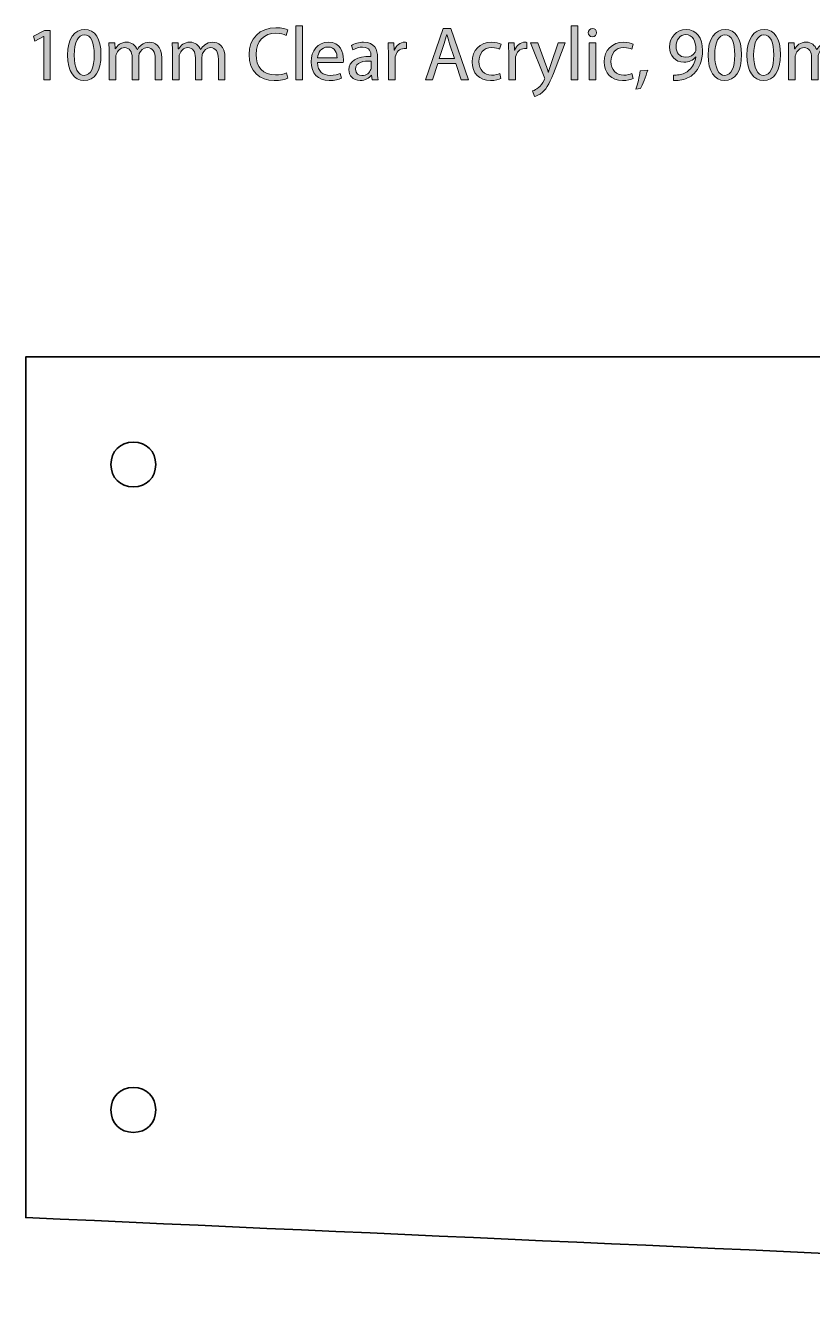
# Model space of a CAD drawing. Header units: inches. Extents: x 13 to 716, y -481 to 623.
# Drawn here: x 13.7 to 101.4, y 478.8 to 622.7 of the extents above; entities that cross this region are included whole.
import ezdxf

# ---------------------------------------------------------------- set-up
doc = ezdxf.new("R2010")
doc.units = ezdxf.units.IN
doc.header["$MEASUREMENT"] = 0
doc.layers.add('Layer 1', color=7, linetype='Continuous')

# ---------------------------------------------------------------- blocks, each defined once
blk = doc.blocks.new('block 2')
at = {"layer": 'Layer 1', "true_color": 0xffffff}
h = blk.add_hatch(color=7, dxfattribs=at)
h.dxf.hatch_style = 2
h.paths.add_polyline_path([(15.68, 621.52), (15.66, 621.52), (14.71, 621.01), (14.56, 621.57), (15.77, 622.22), (16.4, 622.22), (16.4, 616.71), (15.68, 616.71)])
h = blk.add_hatch(color=7, dxfattribs=at)
h.dxf.hatch_style = 2
edge = h.paths.add_edge_path()
edge.add_spline(control_points=[(22.07, 619.52), (22.07, 617.65), (21.37, 616.62), (20.16, 616.62), (19.08, 616.62), (18.35, 617.63), (18.33, 619.45), (18.33, 621.3), (19.13, 622.31), (20.25, 622.31), (21.4, 622.31), (22.07, 621.28), (22.07, 619.52)], knot_values=[0, 0, 0, 0, 1, 1, 1, 2, 2, 2, 3, 3, 3, 4, 4, 4, 4], degree=3, periodic=1)
edge = h.paths.add_edge_path()
edge.add_spline(control_points=[(19.08, 619.44), (19.08, 618.01), (19.52, 617.2), (20.2, 617.2), (20.96, 617.2), (21.32, 618.08), (21.32, 619.49), (21.32, 620.85), (20.98, 621.73), (20.2, 621.73), (19.56, 621.73), (19.08, 620.94), (19.08, 619.44)], knot_values=[0, 0, 0, 0, 1, 1, 1, 2, 2, 2, 3, 3, 3, 4, 4, 4, 4], degree=3, periodic=1)
h = blk.add_hatch(color=7, dxfattribs=at)
h.dxf.hatch_style = 2
edge = h.paths.add_edge_path()
edge.add_spline(control_points=[(42.91, 616.89), (42.65, 616.76), (42.1, 616.62), (41.4, 616.62), (39.79, 616.62), (38.59, 617.64), (38.59, 619.52), (38.59, 621.31), (39.8, 622.51), (41.57, 622.51), (42.27, 622.51), (42.73, 622.36), (42.93, 622.26), (42.93, 622.26), (42.74, 621.66), (42.74, 621.66), (42.47, 621.79), (42.07, 621.9), (41.6, 621.9), (40.26, 621.9), (39.37, 621.04), (39.37, 619.54), (39.37, 618.14), (40.17, 617.25), (41.55, 617.25), (42.01, 617.25), (42.47, 617.34), (42.77, 617.48), (42.77, 617.48), (42.91, 616.89), (42.91, 616.89)], knot_values=[0, 0, 0, 0, 1, 1, 1, 2, 2, 2, 3, 3, 3, 4, 4, 4, 5, 5, 5, 6, 6, 6, 7, 7, 7, 8, 8, 8, 9, 9, 9, 10, 10, 10, 10], degree=3, periodic=1)
h = blk.add_hatch(color=7, dxfattribs=at)
h.dxf.hatch_style = 2
h.paths.add_polyline_path([(43.81, 622.73), (44.56, 622.73), (44.56, 616.71), (43.81, 616.71)])
h = blk.add_hatch(color=7, dxfattribs=at)
h.dxf.hatch_style = 2
h.paths.add_polyline_path([(59.65, 618.51), (59.05, 616.71), (58.29, 616.71), (60.24, 622.42), (61.12, 622.42), (63.07, 616.71), (62.28, 616.71), (61.67, 618.51)])
edge = h.paths.add_edge_path()
edge.add_spline(control_points=[(61.53, 619.08), (61.53, 619.08), (60.96, 620.73), (60.96, 620.73), (60.83, 621.1), (60.75, 621.44), (60.66, 621.77), (60.66, 621.77), (60.65, 621.77), (60.65, 621.77), (60.56, 621.44), (60.48, 621.08), (60.36, 620.74), (60.36, 620.74), (59.8, 619.08), (59.8, 619.08), (59.8, 619.08), (61.53, 619.08), (61.53, 619.08)], knot_values=[0, 0, 0, 0, 1, 1, 1, 2, 2, 2, 3, 3, 3, 4, 4, 4, 5, 5, 5, 6, 6, 6, 6], degree=3, periodic=1)
h = blk.add_hatch(color=7, dxfattribs=at)
h.dxf.hatch_style = 2
h.paths.add_polyline_path([(74.54, 622.73), (75.29, 622.73), (75.29, 616.71), (74.54, 616.71)])
h = blk.add_hatch(color=7, dxfattribs=at)
h.dxf.hatch_style = 2
edge = h.paths.add_edge_path()
edge.add_spline(control_points=[(77.37, 621.96), (77.37, 621.71), (77.19, 621.51), (76.89, 621.51), (76.62, 621.51), (76.45, 621.71), (76.45, 621.96), (76.45, 622.22), (76.63, 622.43), (76.91, 622.43), (77.18, 622.43), (77.37, 622.23), (77.37, 621.96)], knot_values=[0, 0, 0, 0, 1, 1, 1, 2, 2, 2, 3, 3, 3, 4, 4, 4, 4], degree=3, periodic=1)
h.paths.add_polyline_path([(76.54, 616.71), (76.54, 620.81), (77.28, 620.81), (77.28, 616.71)])
h = blk.add_hatch(color=7, dxfattribs=at)
h.dxf.hatch_style = 2
edge = h.paths.add_edge_path()
edge.add_spline(control_points=[(85.97, 617.24), (86.13, 617.22), (86.32, 617.24), (86.57, 617.26), (87, 617.32), (87.41, 617.49), (87.72, 617.8), (88.09, 618.13), (88.35, 618.61), (88.45, 619.25), (88.45, 619.25), (88.43, 619.25), (88.43, 619.25), (88.12, 618.88), (87.68, 618.67), (87.12, 618.67), (86.14, 618.67), (85.5, 619.41), (85.5, 620.35), (85.5, 621.4), (86.26, 622.31), (87.38, 622.31), (88.51, 622.31), (89.2, 621.4), (89.2, 619.98), (89.2, 618.78), (88.8, 617.93), (88.26, 617.41), (87.83, 616.99), (87.25, 616.74), (86.66, 616.67), (86.38, 616.63), (86.15, 616.62), (85.97, 616.63), (85.97, 616.63), (85.97, 617.24), (85.97, 617.24)], knot_values=[0, 0, 0, 0, 1, 1, 1, 2, 2, 2, 3, 3, 3, 4, 4, 4, 5, 5, 5, 6, 6, 6, 7, 7, 7, 8, 8, 8, 9, 9, 9, 10, 10, 10, 11, 11, 11, 12, 12, 12, 12], degree=3, periodic=1)
edge = h.paths.add_edge_path()
edge.add_spline(control_points=[(86.24, 620.4), (86.24, 619.71), (86.66, 619.23), (87.3, 619.23), (87.8, 619.23), (88.19, 619.47), (88.38, 619.8), (88.43, 619.88), (88.45, 619.96), (88.45, 620.08), (88.45, 621.02), (88.1, 621.74), (87.32, 621.74), (86.69, 621.74), (86.24, 621.18), (86.24, 620.4)], knot_values=[0, 0, 0, 0, 1, 1, 1, 2, 2, 2, 3, 3, 3, 4, 4, 4, 5, 5, 5, 5], degree=3, periodic=1)
h = blk.add_hatch(color=7, dxfattribs=at)
h.dxf.hatch_style = 2
edge = h.paths.add_edge_path()
edge.add_spline(control_points=[(93.55, 619.52), (93.55, 617.65), (92.85, 616.62), (91.63, 616.62), (90.56, 616.62), (89.82, 617.63), (89.81, 619.45), (89.81, 621.3), (90.61, 622.31), (91.73, 622.31), (92.88, 622.31), (93.55, 621.28), (93.55, 619.52)], knot_values=[0, 0, 0, 0, 1, 1, 1, 2, 2, 2, 3, 3, 3, 4, 4, 4, 4], degree=3, periodic=1)
edge = h.paths.add_edge_path()
edge.add_spline(control_points=[(90.56, 619.44), (90.56, 618.01), (91, 617.2), (91.68, 617.2), (92.43, 617.2), (92.79, 618.08), (92.79, 619.49), (92.79, 620.85), (92.46, 621.73), (91.68, 621.73), (91.03, 621.73), (90.56, 620.94), (90.56, 619.44)], knot_values=[0, 0, 0, 0, 1, 1, 1, 2, 2, 2, 3, 3, 3, 4, 4, 4, 4], degree=3, periodic=1)
h = blk.add_hatch(color=7, dxfattribs=at)
h.dxf.hatch_style = 2
edge = h.paths.add_edge_path()
edge.add_spline(control_points=[(97.89, 619.52), (97.89, 617.65), (97.19, 616.62), (95.98, 616.62), (94.9, 616.62), (94.17, 617.63), (94.15, 619.45), (94.15, 621.3), (94.95, 622.31), (96.07, 622.31), (97.22, 622.31), (97.89, 621.28), (97.89, 619.52)], knot_values=[0, 0, 0, 0, 1, 1, 1, 2, 2, 2, 3, 3, 3, 4, 4, 4, 4], degree=3, periodic=1)
edge = h.paths.add_edge_path()
edge.add_spline(control_points=[(94.9, 619.44), (94.9, 618.01), (95.34, 617.2), (96.02, 617.2), (96.77, 617.2), (97.14, 618.08), (97.14, 619.49), (97.14, 620.85), (96.8, 621.73), (96.02, 621.73), (95.38, 621.73), (94.9, 620.94), (94.9, 619.44)], knot_values=[0, 0, 0, 0, 1, 1, 1, 2, 2, 2, 3, 3, 3, 4, 4, 4, 4], degree=3, periodic=1)
h = blk.add_hatch(color=7, dxfattribs=at)
h.dxf.hatch_style = 2
edge = h.paths.add_edge_path()
edge.add_spline(control_points=[(22.99, 619.7), (22.99, 620.13), (22.97, 620.47), (22.95, 620.81), (22.95, 620.81), (23.61, 620.81), (23.61, 620.81), (23.61, 620.81), (23.64, 620.14), (23.64, 620.14), (23.64, 620.14), (23.66, 620.14), (23.66, 620.14), (23.89, 620.53), (24.27, 620.9), (24.96, 620.9), (25.51, 620.9), (25.93, 620.56), (26.11, 620.07), (26.11, 620.07), (26.13, 620.07), (26.13, 620.07), (26.26, 620.31), (26.42, 620.48), (26.59, 620.61), (26.84, 620.79), (27.1, 620.9), (27.49, 620.9), (28.04, 620.9), (28.85, 620.54), (28.85, 619.12), (28.85, 619.12), (28.85, 616.71), (28.85, 616.71), (28.85, 616.71), (28.12, 616.71), (28.12, 616.71), (28.12, 616.71), (28.12, 619.02), (28.12, 619.02), (28.12, 619.82), (27.82, 620.29), (27.23, 620.29), (26.8, 620.29), (26.48, 619.97), (26.34, 619.62), (26.31, 619.51), (26.28, 619.38), (26.28, 619.25), (26.28, 619.25), (26.28, 616.71), (26.28, 616.71), (26.28, 616.71), (25.55, 616.71), (25.55, 616.71), (25.55, 616.71), (25.55, 619.17), (25.55, 619.17), (25.55, 619.82), (25.26, 620.29), (24.7, 620.29), (24.24, 620.29), (23.89, 619.91), (23.77, 619.54), (23.73, 619.44), (23.72, 619.3), (23.72, 619.18), (23.72, 619.18), (23.72, 616.71), (23.72, 616.71), (23.72, 616.71), (22.99, 616.71), (22.99, 616.71), (22.99, 616.71), (22.99, 619.7), (22.99, 619.7)], knot_values=[0, 0, 0, 0, 1, 1, 1, 2, 2, 2, 3, 3, 3, 4, 4, 4, 5, 5, 5, 6, 6, 6, 7, 7, 7, 8, 8, 8, 9, 9, 9, 10, 10, 10, 11, 11, 11, 12, 12, 12, 13, 13, 13, 14, 14, 14, 15, 15, 15, 16, 16, 16, 17, 17, 17, 18, 18, 18, 19, 19, 19, 20, 20, 20, 21, 21, 21, 22, 22, 22, 23, 23, 23, 24, 24, 24, 25, 25, 25, 25], degree=3, periodic=1)
h = blk.add_hatch(color=7, dxfattribs=at)
h.dxf.hatch_style = 2
edge = h.paths.add_edge_path()
edge.add_spline(control_points=[(30.05, 619.7), (30.05, 620.13), (30.03, 620.47), (30.01, 620.81), (30.01, 620.81), (30.67, 620.81), (30.67, 620.81), (30.67, 620.81), (30.7, 620.14), (30.7, 620.14), (30.7, 620.14), (30.73, 620.14), (30.73, 620.14), (30.95, 620.53), (31.34, 620.9), (32.02, 620.9), (32.57, 620.9), (33, 620.56), (33.17, 620.07), (33.17, 620.07), (33.19, 620.07), (33.19, 620.07), (33.32, 620.31), (33.49, 620.48), (33.66, 620.61), (33.9, 620.79), (34.16, 620.9), (34.55, 620.9), (35.1, 620.9), (35.91, 620.54), (35.91, 619.12), (35.91, 619.12), (35.91, 616.71), (35.91, 616.71), (35.91, 616.71), (35.18, 616.71), (35.18, 616.71), (35.18, 616.71), (35.18, 619.02), (35.18, 619.02), (35.18, 619.82), (34.88, 620.29), (34.29, 620.29), (33.86, 620.29), (33.54, 619.97), (33.4, 619.62), (33.37, 619.51), (33.34, 619.38), (33.34, 619.25), (33.34, 619.25), (33.34, 616.71), (33.34, 616.71), (33.34, 616.71), (32.61, 616.71), (32.61, 616.71), (32.61, 616.71), (32.61, 619.17), (32.61, 619.17), (32.61, 619.82), (32.33, 620.29), (31.76, 620.29), (31.3, 620.29), (30.95, 619.91), (30.84, 619.54), (30.79, 619.44), (30.78, 619.3), (30.78, 619.18), (30.78, 619.18), (30.78, 616.71), (30.78, 616.71), (30.78, 616.71), (30.05, 616.71), (30.05, 616.71), (30.05, 616.71), (30.05, 619.7), (30.05, 619.7)], knot_values=[0, 0, 0, 0, 1, 1, 1, 2, 2, 2, 3, 3, 3, 4, 4, 4, 5, 5, 5, 6, 6, 6, 7, 7, 7, 8, 8, 8, 9, 9, 9, 10, 10, 10, 11, 11, 11, 12, 12, 12, 13, 13, 13, 14, 14, 14, 15, 15, 15, 16, 16, 16, 17, 17, 17, 18, 18, 18, 19, 19, 19, 20, 20, 20, 21, 21, 21, 22, 22, 22, 23, 23, 23, 24, 24, 24, 25, 25, 25, 25], degree=3, periodic=1)
h = blk.add_hatch(color=7, dxfattribs=at)
h.dxf.hatch_style = 2
edge = h.paths.add_edge_path()
edge.add_spline(control_points=[(46.23, 618.63), (46.24, 617.62), (46.88, 617.2), (47.63, 617.2), (48.17, 617.2), (48.5, 617.3), (48.77, 617.42), (48.77, 617.42), (48.9, 616.88), (48.9, 616.88), (48.64, 616.76), (48.18, 616.62), (47.53, 616.62), (46.27, 616.62), (45.52, 617.46), (45.52, 618.69), (45.52, 619.93), (46.24, 620.9), (47.44, 620.9), (48.79, 620.9), (49.13, 619.73), (49.13, 618.97), (49.13, 618.82), (49.12, 618.71), (49.11, 618.63), (49.11, 618.63), (46.23, 618.63), (46.23, 618.63)], knot_values=[0, 0, 0, 0, 1, 1, 1, 2, 2, 2, 3, 3, 3, 4, 4, 4, 5, 5, 5, 6, 6, 6, 7, 7, 7, 8, 8, 8, 9, 9, 9, 9], degree=3, periodic=1)
edge = h.paths.add_edge_path()
edge.add_spline(control_points=[(48.41, 619.16), (48.42, 619.63), (48.22, 620.36), (47.38, 620.36), (46.62, 620.36), (46.3, 619.68), (46.24, 619.16), (46.24, 619.16), (48.41, 619.16), (48.41, 619.16)], knot_values=[0, 0, 0, 0, 1, 1, 1, 2, 2, 2, 3, 3, 3, 3], degree=3, periodic=1)
h = blk.add_hatch(color=7, dxfattribs=at)
h.dxf.hatch_style = 2
edge = h.paths.add_edge_path()
edge.add_spline(control_points=[(52.93, 617.7), (52.93, 617.34), (52.95, 616.99), (52.99, 616.71), (52.99, 616.71), (52.32, 616.71), (52.32, 616.71), (52.32, 616.71), (52.26, 617.23), (52.26, 617.23), (52.26, 617.23), (52.24, 617.23), (52.24, 617.23), (52.01, 616.91), (51.57, 616.62), (50.99, 616.62), (50.16, 616.62), (49.73, 617.2), (49.73, 617.8), (49.73, 618.79), (50.61, 619.33), (52.2, 619.32), (52.2, 619.32), (52.2, 619.41), (52.2, 619.41), (52.2, 619.74), (52.1, 620.35), (51.27, 620.35), (50.88, 620.35), (50.48, 620.24), (50.19, 620.04), (50.19, 620.04), (50.02, 620.54), (50.02, 620.54), (50.36, 620.75), (50.86, 620.9), (51.38, 620.9), (52.63, 620.9), (52.93, 620.04), (52.93, 619.23), (52.93, 619.23), (52.93, 617.7), (52.93, 617.7)], knot_values=[0, 0, 0, 0, 1, 1, 1, 2, 2, 2, 3, 3, 3, 4, 4, 4, 5, 5, 5, 6, 6, 6, 7, 7, 7, 8, 8, 8, 9, 9, 9, 10, 10, 10, 11, 11, 11, 12, 12, 12, 13, 13, 13, 14, 14, 14, 14], degree=3, periodic=1)
edge = h.paths.add_edge_path()
edge.add_spline(control_points=[(52.21, 618.8), (51.4, 618.82), (50.48, 618.68), (50.48, 617.88), (50.48, 617.39), (50.8, 617.17), (51.17, 617.17), (51.71, 617.17), (52.06, 617.51), (52.18, 617.86), (52.21, 617.94), (52.21, 618.03), (52.21, 618.09), (52.21, 618.09), (52.21, 618.8), (52.21, 618.8)], knot_values=[0, 0, 0, 0, 1, 1, 1, 2, 2, 2, 3, 3, 3, 4, 4, 4, 5, 5, 5, 5], degree=3, periodic=1)
h = blk.add_hatch(color=7, dxfattribs=at)
h.dxf.hatch_style = 2
edge = h.paths.add_edge_path()
edge.add_spline(control_points=[(54.14, 619.53), (54.14, 620.02), (54.13, 620.43), (54.1, 620.81), (54.1, 620.81), (54.75, 620.81), (54.75, 620.81), (54.75, 620.81), (54.79, 620), (54.79, 620), (54.79, 620), (54.81, 620), (54.81, 620), (55, 620.55), (55.46, 620.9), (55.96, 620.9), (56.03, 620.9), (56.09, 620.89), (56.16, 620.88), (56.16, 620.88), (56.16, 620.18), (56.16, 620.18), (56.08, 620.19), (56.01, 620.19), (55.91, 620.19), (55.38, 620.19), (55.01, 619.8), (54.91, 619.25), (54.89, 619.14), (54.88, 619.02), (54.88, 618.9), (54.88, 618.9), (54.88, 616.71), (54.88, 616.71), (54.88, 616.71), (54.14, 616.71), (54.14, 616.71), (54.14, 616.71), (54.14, 619.53), (54.14, 619.53)], knot_values=[0, 0, 0, 0, 1, 1, 1, 2, 2, 2, 3, 3, 3, 4, 4, 4, 5, 5, 5, 6, 6, 6, 7, 7, 7, 8, 8, 8, 9, 9, 9, 10, 10, 10, 11, 11, 11, 12, 12, 12, 13, 13, 13, 13], degree=3, periodic=1)
h = blk.add_hatch(color=7, dxfattribs=at)
h.dxf.hatch_style = 2
edge = h.paths.add_edge_path()
edge.add_spline(control_points=[(66.7, 616.86), (66.51, 616.76), (66.07, 616.62), (65.52, 616.62), (64.29, 616.62), (63.48, 617.46), (63.48, 618.71), (63.48, 619.97), (64.35, 620.9), (65.68, 620.9), (66.12, 620.9), (66.51, 620.79), (66.72, 620.68), (66.72, 620.68), (66.55, 620.11), (66.55, 620.11), (66.37, 620.2), (66.09, 620.3), (65.68, 620.3), (64.74, 620.3), (64.24, 619.6), (64.24, 618.75), (64.24, 617.81), (64.85, 617.22), (65.66, 617.22), (66.08, 617.22), (66.36, 617.32), (66.57, 617.42), (66.57, 617.42), (66.7, 616.86), (66.7, 616.86)], knot_values=[0, 0, 0, 0, 1, 1, 1, 2, 2, 2, 3, 3, 3, 4, 4, 4, 5, 5, 5, 6, 6, 6, 7, 7, 7, 8, 8, 8, 9, 9, 9, 10, 10, 10, 10], degree=3, periodic=1)
h = blk.add_hatch(color=7, dxfattribs=at)
h.dxf.hatch_style = 2
edge = h.paths.add_edge_path()
edge.add_spline(control_points=[(67.57, 619.53), (67.57, 620.02), (67.56, 620.43), (67.54, 620.81), (67.54, 620.81), (68.19, 620.81), (68.19, 620.81), (68.19, 620.81), (68.22, 620), (68.22, 620), (68.22, 620), (68.25, 620), (68.25, 620), (68.44, 620.55), (68.89, 620.9), (69.39, 620.9), (69.47, 620.9), (69.53, 620.89), (69.6, 620.88), (69.6, 620.88), (69.6, 620.18), (69.6, 620.18), (69.52, 620.19), (69.44, 620.19), (69.34, 620.19), (68.82, 620.19), (68.44, 619.8), (68.34, 619.25), (68.33, 619.14), (68.32, 619.02), (68.32, 618.9), (68.32, 618.9), (68.32, 616.71), (68.32, 616.71), (68.32, 616.71), (67.57, 616.71), (67.57, 616.71), (67.57, 616.71), (67.57, 619.53), (67.57, 619.53)], knot_values=[0, 0, 0, 0, 1, 1, 1, 2, 2, 2, 3, 3, 3, 4, 4, 4, 5, 5, 5, 6, 6, 6, 7, 7, 7, 8, 8, 8, 9, 9, 9, 10, 10, 10, 11, 11, 11, 12, 12, 12, 13, 13, 13, 13], degree=3, periodic=1)
h = blk.add_hatch(color=7, dxfattribs=at)
h.dxf.hatch_style = 2
edge = h.paths.add_edge_path()
edge.add_spline(control_points=[(70.82, 620.81), (70.82, 620.81), (71.71, 618.39), (71.71, 618.39), (71.81, 618.12), (71.92, 617.8), (71.98, 617.55), (71.98, 617.55), (72, 617.55), (72, 617.55), (72.08, 617.8), (72.16, 618.11), (72.26, 618.41), (72.26, 618.41), (73.08, 620.81), (73.08, 620.81), (73.08, 620.81), (73.86, 620.81), (73.86, 620.81), (73.86, 620.81), (72.75, 617.89), (72.75, 617.89), (72.21, 616.48), (71.85, 615.77), (71.34, 615.32), (70.97, 615.01), (70.61, 614.88), (70.43, 614.85), (70.43, 614.85), (70.24, 615.47), (70.24, 615.47), (70.43, 615.53), (70.67, 615.65), (70.89, 615.83), (71.09, 615.99), (71.34, 616.28), (71.52, 616.66), (71.55, 616.74), (71.58, 616.8), (71.58, 616.84), (71.58, 616.88), (71.56, 616.94), (71.52, 617.04), (71.52, 617.04), (70.01, 620.81), (70.01, 620.81), (70.01, 620.81), (70.82, 620.81), (70.82, 620.81)], knot_values=[0, 0, 0, 0, 1, 1, 1, 2, 2, 2, 3, 3, 3, 4, 4, 4, 5, 5, 5, 6, 6, 6, 7, 7, 7, 8, 8, 8, 9, 9, 9, 10, 10, 10, 11, 11, 11, 12, 12, 12, 13, 13, 13, 14, 14, 14, 15, 15, 15, 16, 16, 16, 16], degree=3, periodic=1)
h = blk.add_hatch(color=7, dxfattribs=at)
h.dxf.hatch_style = 2
edge = h.paths.add_edge_path()
edge.add_spline(control_points=[(81.44, 616.86), (81.25, 616.76), (80.81, 616.62), (80.26, 616.62), (79.03, 616.62), (78.22, 617.46), (78.22, 618.71), (78.22, 619.97), (79.09, 620.9), (80.42, 620.9), (80.86, 620.9), (81.25, 620.79), (81.46, 620.68), (81.46, 620.68), (81.29, 620.11), (81.29, 620.11), (81.11, 620.2), (80.83, 620.3), (80.42, 620.3), (79.48, 620.3), (78.98, 619.6), (78.98, 618.75), (78.98, 617.81), (79.59, 617.22), (80.4, 617.22), (80.82, 617.22), (81.1, 617.32), (81.31, 617.42), (81.31, 617.42), (81.44, 616.86), (81.44, 616.86)], knot_values=[0, 0, 0, 0, 1, 1, 1, 2, 2, 2, 3, 3, 3, 4, 4, 4, 5, 5, 5, 6, 6, 6, 7, 7, 7, 8, 8, 8, 9, 9, 9, 10, 10, 10, 10], degree=3, periodic=1)
h = blk.add_hatch(color=7, dxfattribs=at)
h.dxf.hatch_style = 2
edge = h.paths.add_edge_path()
edge.add_spline(control_points=[(98.8, 619.7), (98.8, 620.13), (98.79, 620.47), (98.77, 620.81), (98.77, 620.81), (99.42, 620.81), (99.42, 620.81), (99.42, 620.81), (99.46, 620.14), (99.46, 620.14), (99.46, 620.14), (99.48, 620.14), (99.48, 620.14), (99.71, 620.53), (100.09, 620.9), (100.78, 620.9), (101.33, 620.9), (101.75, 620.56), (101.93, 620.07), (101.93, 620.07), (101.95, 620.07), (101.95, 620.07), (102.07, 620.31), (102.24, 620.48), (102.41, 620.61), (102.66, 620.79), (102.92, 620.9), (103.31, 620.9), (103.86, 620.9), (104.66, 620.54), (104.66, 619.12), (104.66, 619.12), (104.66, 616.71), (104.66, 616.71), (104.66, 616.71), (103.94, 616.71), (103.94, 616.71), (103.94, 616.71), (103.94, 619.02), (103.94, 619.02), (103.94, 619.82), (103.64, 620.29), (103.05, 620.29), (102.62, 620.29), (102.29, 619.97), (102.16, 619.62), (102.12, 619.51), (102.1, 619.38), (102.1, 619.25), (102.1, 619.25), (102.1, 616.71), (102.1, 616.71), (102.1, 616.71), (101.37, 616.71), (101.37, 616.71), (101.37, 616.71), (101.37, 619.17), (101.37, 619.17), (101.37, 619.82), (101.08, 620.29), (100.52, 620.29), (100.06, 620.29), (99.71, 619.91), (99.59, 619.54), (99.55, 619.44), (99.53, 619.3), (99.53, 619.18), (99.53, 619.18), (99.53, 616.71), (99.53, 616.71), (99.53, 616.71), (98.8, 616.71), (98.8, 616.71), (98.8, 616.71), (98.8, 619.7), (98.8, 619.7)], knot_values=[0, 0, 0, 0, 1, 1, 1, 2, 2, 2, 3, 3, 3, 4, 4, 4, 5, 5, 5, 6, 6, 6, 7, 7, 7, 8, 8, 8, 9, 9, 9, 10, 10, 10, 11, 11, 11, 12, 12, 12, 13, 13, 13, 14, 14, 14, 15, 15, 15, 16, 16, 16, 17, 17, 17, 18, 18, 18, 19, 19, 19, 20, 20, 20, 21, 21, 21, 22, 22, 22, 23, 23, 23, 24, 24, 24, 25, 25, 25, 25], degree=3, periodic=1)
h = blk.add_hatch(color=7, dxfattribs=at)
h.dxf.hatch_style = 2
edge = h.paths.add_edge_path()
edge.add_spline(control_points=[(81.75, 615.66), (81.93, 616.17), (82.16, 617.08), (82.25, 617.7), (82.25, 617.7), (83.08, 617.78), (83.08, 617.78), (82.88, 617.06), (82.51, 616.12), (82.27, 615.72), (82.27, 615.72), (81.75, 615.66), (81.75, 615.66)], knot_values=[0, 0, 0, 0, 1, 1, 1, 2, 2, 2, 3, 3, 3, 4, 4, 4, 4], degree=3, periodic=1)
at = {"layer": 'Layer 1', "lineweight": 0}
for points in [[(15.68, 621.52), (15.66, 621.52), (14.71, 621.01), (14.56, 621.57), (15.77, 622.22), (16.4, 622.22), (16.4, 616.71), (15.68, 616.71), (15.68, 621.52)], [(43.81, 622.73), (44.56, 622.73), (44.56, 616.71), (43.81, 616.71), (43.81, 622.73)], [(59.65, 618.51), (59.05, 616.71), (58.29, 616.71), (60.24, 622.42), (61.12, 622.42), (63.07, 616.71), (62.28, 616.71), (61.67, 618.51), (59.65, 618.51)], [(74.54, 622.73), (75.29, 622.73), (75.29, 616.71), (74.54, 616.71), (74.54, 622.73)], [(76.54, 616.71), (76.54, 620.81), (77.28, 620.81), (77.28, 616.71), (76.54, 616.71)]]:
    blk.add_lwpolyline(points, dxfattribs=at)
for points, knots in [([(22.07, 619.52), (22.07, 617.65), (21.37, 616.62), (20.16, 616.62), (19.08, 616.62), (18.35, 617.63), (18.33, 619.45), (18.33, 621.3), (19.13, 622.31), (20.25, 622.31), (21.4, 622.31), (22.07, 621.28), (22.07, 619.52)], [0, 0, 0, 0, 1, 1, 1, 2, 2, 2, 3, 3, 3, 4, 4, 4, 4]), ([(19.08, 619.44), (19.08, 618.01), (19.52, 617.2), (20.2, 617.2), (20.96, 617.2), (21.32, 618.08), (21.32, 619.49), (21.32, 620.85), (20.98, 621.73), (20.2, 621.73), (19.56, 621.73), (19.08, 620.94), (19.08, 619.44)], [0, 0, 0, 0, 1, 1, 1, 2, 2, 2, 3, 3, 3, 4, 4, 4, 4]), ([(42.91, 616.89), (42.65, 616.76), (42.1, 616.62), (41.4, 616.62), (39.79, 616.62), (38.59, 617.64), (38.59, 619.52), (38.59, 621.31), (39.8, 622.51), (41.57, 622.51), (42.27, 622.51), (42.73, 622.36), (42.93, 622.26), (42.93, 622.26), (42.74, 621.66), (42.74, 621.66), (42.47, 621.79), (42.07, 621.9), (41.6, 621.9), (40.26, 621.9), (39.37, 621.04), (39.37, 619.54), (39.37, 618.14), (40.17, 617.25), (41.55, 617.25), (42.01, 617.25), (42.47, 617.34), (42.77, 617.48), (42.77, 617.48), (42.91, 616.89), (42.91, 616.89)], [0, 0, 0, 0, 1, 1, 1, 2, 2, 2, 3, 3, 3, 4, 4, 4, 5, 5, 5, 6, 6, 6, 7, 7, 7, 8, 8, 8, 9, 9, 9, 10, 10, 10, 10]), ([(61.53, 619.08), (61.53, 619.08), (60.96, 620.73), (60.96, 620.73), (60.83, 621.1), (60.75, 621.44), (60.66, 621.77), (60.66, 621.77), (60.65, 621.77), (60.65, 621.77), (60.56, 621.44), (60.48, 621.08), (60.36, 620.74), (60.36, 620.74), (59.8, 619.08), (59.8, 619.08), (59.8, 619.08), (61.53, 619.08), (61.53, 619.08)], [0, 0, 0, 0, 1, 1, 1, 2, 2, 2, 3, 3, 3, 4, 4, 4, 5, 5, 5, 6, 6, 6, 6]), ([(77.37, 621.96), (77.37, 621.71), (77.19, 621.51), (76.89, 621.51), (76.62, 621.51), (76.45, 621.71), (76.45, 621.96), (76.45, 622.22), (76.63, 622.43), (76.91, 622.43), (77.18, 622.43), (77.37, 622.23), (77.37, 621.96)], [0, 0, 0, 0, 1, 1, 1, 2, 2, 2, 3, 3, 3, 4, 4, 4, 4]), ([(85.97, 617.24), (86.13, 617.22), (86.32, 617.24), (86.57, 617.26), (87, 617.32), (87.41, 617.49), (87.72, 617.8), (88.09, 618.13), (88.35, 618.61), (88.45, 619.25), (88.45, 619.25), (88.43, 619.25), (88.43, 619.25), (88.12, 618.88), (87.68, 618.67), (87.12, 618.67), (86.14, 618.67), (85.5, 619.41), (85.5, 620.35), (85.5, 621.4), (86.26, 622.31), (87.38, 622.31), (88.51, 622.31), (89.2, 621.4), (89.2, 619.98), (89.2, 618.78), (88.8, 617.93), (88.26, 617.41), (87.83, 616.99), (87.25, 616.74), (86.66, 616.67), (86.38, 616.63), (86.15, 616.62), (85.97, 616.63), (85.97, 616.63), (85.97, 617.24), (85.97, 617.24)], [0, 0, 0, 0, 1, 1, 1, 2, 2, 2, 3, 3, 3, 4, 4, 4, 5, 5, 5, 6, 6, 6, 7, 7, 7, 8, 8, 8, 9, 9, 9, 10, 10, 10, 11, 11, 11, 12, 12, 12, 12]), ([(86.24, 620.4), (86.24, 619.71), (86.66, 619.23), (87.3, 619.23), (87.8, 619.23), (88.19, 619.47), (88.38, 619.8), (88.43, 619.88), (88.45, 619.96), (88.45, 620.08), (88.45, 621.02), (88.1, 621.74), (87.32, 621.74), (86.69, 621.74), (86.24, 621.18), (86.24, 620.4)], [0, 0, 0, 0, 1, 1, 1, 2, 2, 2, 3, 3, 3, 4, 4, 4, 5, 5, 5, 5]), ([(93.55, 619.52), (93.55, 617.65), (92.85, 616.62), (91.63, 616.62), (90.56, 616.62), (89.82, 617.63), (89.81, 619.45), (89.81, 621.3), (90.61, 622.31), (91.73, 622.31), (92.88, 622.31), (93.55, 621.28), (93.55, 619.52)], [0, 0, 0, 0, 1, 1, 1, 2, 2, 2, 3, 3, 3, 4, 4, 4, 4]), ([(90.56, 619.44), (90.56, 618.01), (91, 617.2), (91.68, 617.2), (92.43, 617.2), (92.79, 618.08), (92.79, 619.49), (92.79, 620.85), (92.46, 621.73), (91.68, 621.73), (91.03, 621.73), (90.56, 620.94), (90.56, 619.44)], [0, 0, 0, 0, 1, 1, 1, 2, 2, 2, 3, 3, 3, 4, 4, 4, 4]), ([(97.89, 619.52), (97.89, 617.65), (97.19, 616.62), (95.98, 616.62), (94.9, 616.62), (94.17, 617.63), (94.15, 619.45), (94.15, 621.3), (94.95, 622.31), (96.07, 622.31), (97.22, 622.31), (97.89, 621.28), (97.89, 619.52)], [0, 0, 0, 0, 1, 1, 1, 2, 2, 2, 3, 3, 3, 4, 4, 4, 4]), ([(94.9, 619.44), (94.9, 618.01), (95.34, 617.2), (96.02, 617.2), (96.77, 617.2), (97.14, 618.08), (97.14, 619.49), (97.14, 620.85), (96.8, 621.73), (96.02, 621.73), (95.38, 621.73), (94.9, 620.94), (94.9, 619.44)], [0, 0, 0, 0, 1, 1, 1, 2, 2, 2, 3, 3, 3, 4, 4, 4, 4]), ([(22.99, 619.7), (22.99, 620.13), (22.97, 620.47), (22.95, 620.81), (22.95, 620.81), (23.61, 620.81), (23.61, 620.81), (23.61, 620.81), (23.64, 620.14), (23.64, 620.14), (23.64, 620.14), (23.66, 620.14), (23.66, 620.14), (23.89, 620.53), (24.27, 620.9), (24.96, 620.9), (25.51, 620.9), (25.93, 620.56), (26.11, 620.07), (26.11, 620.07), (26.13, 620.07), (26.13, 620.07), (26.26, 620.31), (26.42, 620.48), (26.59, 620.61), (26.84, 620.79), (27.1, 620.9), (27.49, 620.9), (28.04, 620.9), (28.85, 620.54), (28.85, 619.12), (28.85, 619.12), (28.85, 616.71), (28.85, 616.71), (28.85, 616.71), (28.12, 616.71), (28.12, 616.71), (28.12, 616.71), (28.12, 619.02), (28.12, 619.02), (28.12, 619.82), (27.82, 620.29), (27.23, 620.29), (26.8, 620.29), (26.48, 619.97), (26.34, 619.62), (26.31, 619.51), (26.28, 619.38), (26.28, 619.25), (26.28, 619.25), (26.28, 616.71), (26.28, 616.71), (26.28, 616.71), (25.55, 616.71), (25.55, 616.71), (25.55, 616.71), (25.55, 619.17), (25.55, 619.17), (25.55, 619.82), (25.26, 620.29), (24.7, 620.29), (24.24, 620.29), (23.89, 619.91), (23.77, 619.54), (23.73, 619.44), (23.72, 619.3), (23.72, 619.18), (23.72, 619.18), (23.72, 616.71), (23.72, 616.71), (23.72, 616.71), (22.99, 616.71), (22.99, 616.71), (22.99, 616.71), (22.99, 619.7), (22.99, 619.7)], [0, 0, 0, 0, 1, 1, 1, 2, 2, 2, 3, 3, 3, 4, 4, 4, 5, 5, 5, 6, 6, 6, 7, 7, 7, 8, 8, 8, 9, 9, 9, 10, 10, 10, 11, 11, 11, 12, 12, 12, 13, 13, 13, 14, 14, 14, 15, 15, 15, 16, 16, 16, 17, 17, 17, 18, 18, 18, 19, 19, 19, 20, 20, 20, 21, 21, 21, 22, 22, 22, 23, 23, 23, 24, 24, 24, 25, 25, 25, 25]), ([(30.05, 619.7), (30.05, 620.13), (30.03, 620.47), (30.01, 620.81), (30.01, 620.81), (30.67, 620.81), (30.67, 620.81), (30.67, 620.81), (30.7, 620.14), (30.7, 620.14), (30.7, 620.14), (30.73, 620.14), (30.73, 620.14), (30.95, 620.53), (31.34, 620.9), (32.02, 620.9), (32.57, 620.9), (33, 620.56), (33.17, 620.07), (33.17, 620.07), (33.19, 620.07), (33.19, 620.07), (33.32, 620.31), (33.49, 620.48), (33.66, 620.61), (33.9, 620.79), (34.16, 620.9), (34.55, 620.9), (35.1, 620.9), (35.91, 620.54), (35.91, 619.12), (35.91, 619.12), (35.91, 616.71), (35.91, 616.71), (35.91, 616.71), (35.18, 616.71), (35.18, 616.71), (35.18, 616.71), (35.18, 619.02), (35.18, 619.02), (35.18, 619.82), (34.88, 620.29), (34.29, 620.29), (33.86, 620.29), (33.54, 619.97), (33.4, 619.62), (33.37, 619.51), (33.34, 619.38), (33.34, 619.25), (33.34, 619.25), (33.34, 616.71), (33.34, 616.71), (33.34, 616.71), (32.61, 616.71), (32.61, 616.71), (32.61, 616.71), (32.61, 619.17), (32.61, 619.17), (32.61, 619.82), (32.33, 620.29), (31.76, 620.29), (31.3, 620.29), (30.95, 619.91), (30.84, 619.54), (30.79, 619.44), (30.78, 619.3), (30.78, 619.18), (30.78, 619.18), (30.78, 616.71), (30.78, 616.71), (30.78, 616.71), (30.05, 616.71), (30.05, 616.71), (30.05, 616.71), (30.05, 619.7), (30.05, 619.7)], [0, 0, 0, 0, 1, 1, 1, 2, 2, 2, 3, 3, 3, 4, 4, 4, 5, 5, 5, 6, 6, 6, 7, 7, 7, 8, 8, 8, 9, 9, 9, 10, 10, 10, 11, 11, 11, 12, 12, 12, 13, 13, 13, 14, 14, 14, 15, 15, 15, 16, 16, 16, 17, 17, 17, 18, 18, 18, 19, 19, 19, 20, 20, 20, 21, 21, 21, 22, 22, 22, 23, 23, 23, 24, 24, 24, 25, 25, 25, 25]), ([(46.23, 618.63), (46.24, 617.62), (46.88, 617.2), (47.63, 617.2), (48.17, 617.2), (48.5, 617.3), (48.77, 617.42), (48.77, 617.42), (48.9, 616.88), (48.9, 616.88), (48.64, 616.76), (48.18, 616.62), (47.53, 616.62), (46.27, 616.62), (45.52, 617.46), (45.52, 618.69), (45.52, 619.93), (46.24, 620.9), (47.44, 620.9), (48.79, 620.9), (49.13, 619.73), (49.13, 618.97), (49.13, 618.82), (49.12, 618.71), (49.11, 618.63), (49.11, 618.63), (46.23, 618.63), (46.23, 618.63)], [0, 0, 0, 0, 1, 1, 1, 2, 2, 2, 3, 3, 3, 4, 4, 4, 5, 5, 5, 6, 6, 6, 7, 7, 7, 8, 8, 8, 9, 9, 9, 9]), ([(48.41, 619.16), (48.42, 619.63), (48.22, 620.36), (47.38, 620.36), (46.62, 620.36), (46.3, 619.68), (46.24, 619.16), (46.24, 619.16), (48.41, 619.16), (48.41, 619.16)], [0, 0, 0, 0, 1, 1, 1, 2, 2, 2, 3, 3, 3, 3]), ([(52.93, 617.7), (52.93, 617.34), (52.95, 616.99), (52.99, 616.71), (52.99, 616.71), (52.32, 616.71), (52.32, 616.71), (52.32, 616.71), (52.26, 617.23), (52.26, 617.23), (52.26, 617.23), (52.24, 617.23), (52.24, 617.23), (52.01, 616.91), (51.57, 616.62), (50.99, 616.62), (50.16, 616.62), (49.73, 617.2), (49.73, 617.8), (49.73, 618.79), (50.61, 619.33), (52.2, 619.32), (52.2, 619.32), (52.2, 619.41), (52.2, 619.41), (52.2, 619.74), (52.1, 620.35), (51.27, 620.35), (50.88, 620.35), (50.48, 620.24), (50.19, 620.04), (50.19, 620.04), (50.02, 620.54), (50.02, 620.54), (50.36, 620.75), (50.86, 620.9), (51.38, 620.9), (52.63, 620.9), (52.93, 620.04), (52.93, 619.23), (52.93, 619.23), (52.93, 617.7), (52.93, 617.7)], [0, 0, 0, 0, 1, 1, 1, 2, 2, 2, 3, 3, 3, 4, 4, 4, 5, 5, 5, 6, 6, 6, 7, 7, 7, 8, 8, 8, 9, 9, 9, 10, 10, 10, 11, 11, 11, 12, 12, 12, 13, 13, 13, 14, 14, 14, 14]), ([(54.14, 619.53), (54.14, 620.02), (54.13, 620.43), (54.1, 620.81), (54.1, 620.81), (54.75, 620.81), (54.75, 620.81), (54.75, 620.81), (54.79, 620), (54.79, 620), (54.79, 620), (54.81, 620), (54.81, 620), (55, 620.55), (55.46, 620.9), (55.96, 620.9), (56.03, 620.9), (56.09, 620.89), (56.16, 620.88), (56.16, 620.88), (56.16, 620.18), (56.16, 620.18), (56.08, 620.19), (56.01, 620.19), (55.91, 620.19), (55.38, 620.19), (55.01, 619.8), (54.91, 619.25), (54.89, 619.14), (54.88, 619.02), (54.88, 618.9), (54.88, 618.9), (54.88, 616.71), (54.88, 616.71), (54.88, 616.71), (54.14, 616.71), (54.14, 616.71), (54.14, 616.71), (54.14, 619.53), (54.14, 619.53)], [0, 0, 0, 0, 1, 1, 1, 2, 2, 2, 3, 3, 3, 4, 4, 4, 5, 5, 5, 6, 6, 6, 7, 7, 7, 8, 8, 8, 9, 9, 9, 10, 10, 10, 11, 11, 11, 12, 12, 12, 13, 13, 13, 13]), ([(66.7, 616.86), (66.51, 616.76), (66.07, 616.62), (65.52, 616.62), (64.29, 616.62), (63.48, 617.46), (63.48, 618.71), (63.48, 619.97), (64.35, 620.9), (65.68, 620.9), (66.12, 620.9), (66.51, 620.79), (66.72, 620.68), (66.72, 620.68), (66.55, 620.11), (66.55, 620.11), (66.37, 620.2), (66.09, 620.3), (65.68, 620.3), (64.74, 620.3), (64.24, 619.6), (64.24, 618.75), (64.24, 617.81), (64.85, 617.22), (65.66, 617.22), (66.08, 617.22), (66.36, 617.32), (66.57, 617.42), (66.57, 617.42), (66.7, 616.86), (66.7, 616.86)], [0, 0, 0, 0, 1, 1, 1, 2, 2, 2, 3, 3, 3, 4, 4, 4, 5, 5, 5, 6, 6, 6, 7, 7, 7, 8, 8, 8, 9, 9, 9, 10, 10, 10, 10]), ([(67.57, 619.53), (67.57, 620.02), (67.56, 620.43), (67.54, 620.81), (67.54, 620.81), (68.19, 620.81), (68.19, 620.81), (68.19, 620.81), (68.22, 620), (68.22, 620), (68.22, 620), (68.25, 620), (68.25, 620), (68.44, 620.55), (68.89, 620.9), (69.39, 620.9), (69.47, 620.9), (69.53, 620.89), (69.6, 620.88), (69.6, 620.88), (69.6, 620.18), (69.6, 620.18), (69.52, 620.19), (69.44, 620.19), (69.34, 620.19), (68.82, 620.19), (68.44, 619.8), (68.34, 619.25), (68.33, 619.14), (68.32, 619.02), (68.32, 618.9), (68.32, 618.9), (68.32, 616.71), (68.32, 616.71), (68.32, 616.71), (67.57, 616.71), (67.57, 616.71), (67.57, 616.71), (67.57, 619.53), (67.57, 619.53)], [0, 0, 0, 0, 1, 1, 1, 2, 2, 2, 3, 3, 3, 4, 4, 4, 5, 5, 5, 6, 6, 6, 7, 7, 7, 8, 8, 8, 9, 9, 9, 10, 10, 10, 11, 11, 11, 12, 12, 12, 13, 13, 13, 13]), ([(70.82, 620.81), (70.82, 620.81), (71.71, 618.39), (71.71, 618.39), (71.81, 618.12), (71.92, 617.8), (71.98, 617.55), (71.98, 617.55), (72, 617.55), (72, 617.55), (72.08, 617.8), (72.16, 618.11), (72.26, 618.41), (72.26, 618.41), (73.08, 620.81), (73.08, 620.81), (73.08, 620.81), (73.86, 620.81), (73.86, 620.81), (73.86, 620.81), (72.75, 617.89), (72.75, 617.89), (72.21, 616.48), (71.85, 615.77), (71.34, 615.32), (70.97, 615.01), (70.61, 614.88), (70.43, 614.85), (70.43, 614.85), (70.24, 615.47), (70.24, 615.47), (70.43, 615.53), (70.67, 615.65), (70.89, 615.83), (71.09, 615.99), (71.34, 616.28), (71.52, 616.66), (71.55, 616.74), (71.58, 616.8), (71.58, 616.84), (71.58, 616.88), (71.56, 616.94), (71.52, 617.04), (71.52, 617.04), (70.01, 620.81), (70.01, 620.81), (70.01, 620.81), (70.82, 620.81), (70.82, 620.81)], [0, 0, 0, 0, 1, 1, 1, 2, 2, 2, 3, 3, 3, 4, 4, 4, 5, 5, 5, 6, 6, 6, 7, 7, 7, 8, 8, 8, 9, 9, 9, 10, 10, 10, 11, 11, 11, 12, 12, 12, 13, 13, 13, 14, 14, 14, 15, 15, 15, 16, 16, 16, 16]), ([(81.44, 616.86), (81.25, 616.76), (80.81, 616.62), (80.26, 616.62), (79.03, 616.62), (78.22, 617.46), (78.22, 618.71), (78.22, 619.97), (79.09, 620.9), (80.42, 620.9), (80.86, 620.9), (81.25, 620.79), (81.46, 620.68), (81.46, 620.68), (81.29, 620.11), (81.29, 620.11), (81.11, 620.2), (80.83, 620.3), (80.42, 620.3), (79.48, 620.3), (78.98, 619.6), (78.98, 618.75), (78.98, 617.81), (79.59, 617.22), (80.4, 617.22), (80.82, 617.22), (81.1, 617.32), (81.31, 617.42), (81.31, 617.42), (81.44, 616.86), (81.44, 616.86)], [0, 0, 0, 0, 1, 1, 1, 2, 2, 2, 3, 3, 3, 4, 4, 4, 5, 5, 5, 6, 6, 6, 7, 7, 7, 8, 8, 8, 9, 9, 9, 10, 10, 10, 10]), ([(98.8, 619.7), (98.8, 620.13), (98.79, 620.47), (98.77, 620.81), (98.77, 620.81), (99.42, 620.81), (99.42, 620.81), (99.42, 620.81), (99.46, 620.14), (99.46, 620.14), (99.46, 620.14), (99.48, 620.14), (99.48, 620.14), (99.71, 620.53), (100.09, 620.9), (100.78, 620.9), (101.33, 620.9), (101.75, 620.56), (101.93, 620.07), (101.93, 620.07), (101.95, 620.07), (101.95, 620.07), (102.07, 620.31), (102.24, 620.48), (102.41, 620.61), (102.66, 620.79), (102.92, 620.9), (103.31, 620.9), (103.86, 620.9), (104.66, 620.54), (104.66, 619.12), (104.66, 619.12), (104.66, 616.71), (104.66, 616.71), (104.66, 616.71), (103.94, 616.71), (103.94, 616.71), (103.94, 616.71), (103.94, 619.02), (103.94, 619.02), (103.94, 619.82), (103.64, 620.29), (103.05, 620.29), (102.62, 620.29), (102.29, 619.97), (102.16, 619.62), (102.12, 619.51), (102.1, 619.38), (102.1, 619.25), (102.1, 619.25), (102.1, 616.71), (102.1, 616.71), (102.1, 616.71), (101.37, 616.71), (101.37, 616.71), (101.37, 616.71), (101.37, 619.17), (101.37, 619.17), (101.37, 619.82), (101.08, 620.29), (100.52, 620.29), (100.06, 620.29), (99.71, 619.91), (99.59, 619.54), (99.55, 619.44), (99.53, 619.3), (99.53, 619.18), (99.53, 619.18), (99.53, 616.71), (99.53, 616.71), (99.53, 616.71), (98.8, 616.71), (98.8, 616.71), (98.8, 616.71), (98.8, 619.7), (98.8, 619.7)], [0, 0, 0, 0, 1, 1, 1, 2, 2, 2, 3, 3, 3, 4, 4, 4, 5, 5, 5, 6, 6, 6, 7, 7, 7, 8, 8, 8, 9, 9, 9, 10, 10, 10, 11, 11, 11, 12, 12, 12, 13, 13, 13, 14, 14, 14, 15, 15, 15, 16, 16, 16, 17, 17, 17, 18, 18, 18, 19, 19, 19, 20, 20, 20, 21, 21, 21, 22, 22, 22, 23, 23, 23, 24, 24, 24, 25, 25, 25, 25]), ([(52.21, 618.8), (51.4, 618.82), (50.48, 618.68), (50.48, 617.88), (50.48, 617.39), (50.8, 617.17), (51.17, 617.17), (51.71, 617.17), (52.06, 617.51), (52.18, 617.86), (52.21, 617.94), (52.21, 618.03), (52.21, 618.09), (52.21, 618.09), (52.21, 618.8), (52.21, 618.8)], [0, 0, 0, 0, 1, 1, 1, 2, 2, 2, 3, 3, 3, 4, 4, 4, 5, 5, 5, 5]), ([(81.75, 615.66), (81.93, 616.17), (82.16, 617.08), (82.25, 617.7), (82.25, 617.7), (83.08, 617.78), (83.08, 617.78), (82.88, 617.06), (82.51, 616.12), (82.27, 615.72), (82.27, 615.72), (81.75, 615.66), (81.75, 615.66)], [0, 0, 0, 0, 1, 1, 1, 2, 2, 2, 3, 3, 3, 4, 4, 4, 4])]:
    blk.add_open_spline(points, degree=3, knots=knots, dxfattribs=at)
blk = doc.blocks.new('block 5')
at = {"layer": 'Layer 1', "color": 1, "lineweight": 35, "true_color": 0xff0000}
for points, knots in [([(469.68, 494.84), (469.68, 518.26), (453.11, 534.82), (429.68, 534.82), (386.35, 534.82), (343.02, 534.82), (299.68, 534.82), (276.25, 534.82), (259.68, 518.26), (259.68, 494.84), (259.68, 489.51), (259.68, 484.18), (259.68, 478.85), (177.68, 482.51), (95.68, 486.18), (13.68, 489.84), (13.68, 521.83), (13.68, 553.82), (13.68, 585.81), (247.68, 585.81), (481.68, 585.81), (715.68, 585.81), (715.68, 553.82), (715.68, 521.83), (715.68, 489.84), (633.68, 486.18), (551.68, 482.51), (469.68, 478.85), (469.68, 484.18), (469.68, 489.51), (469.68, 494.84)], [0, 0, 0, 0, 1, 1, 1, 2, 2, 2, 3, 3, 3, 4, 4, 4, 5, 5, 5, 6, 6, 6, 7, 7, 7, 8, 8, 8, 9, 9, 9, 10, 10, 10, 10]), ([(28.18, 573.81), (28.18, 575.27), (27.15, 576.31), (25.68, 576.31), (24.22, 576.31), (23.18, 575.27), (23.18, 573.81), (23.18, 572.35), (24.22, 571.31), (25.68, 571.31), (27.15, 571.31), (28.18, 572.35), (28.18, 573.81)], [0, 0, 0, 0, 1, 1, 1, 2, 2, 2, 3, 3, 3, 4, 4, 4, 4]), ([(28.18, 501.84), (28.18, 503.3), (27.15, 504.34), (25.68, 504.34), (24.22, 504.34), (23.18, 503.3), (23.18, 501.84), (23.18, 500.37), (24.22, 499.34), (25.68, 499.34), (27.15, 499.34), (28.18, 500.37), (28.18, 501.84)], [0, 0, 0, 0, 1, 1, 1, 2, 2, 2, 3, 3, 3, 4, 4, 4, 4])]:
    blk.add_open_spline(points, degree=3, knots=knots, dxfattribs=at)

msp = doc.modelspace()

# ---------------------------------------------------------------- block references
at = {"layer": 'Layer 1'}
for name in ['block 2', 'block 5']:
    msp.add_blockref(name, (0, 0), dxfattribs=at)

doc.saveas('drawing.dxf')
